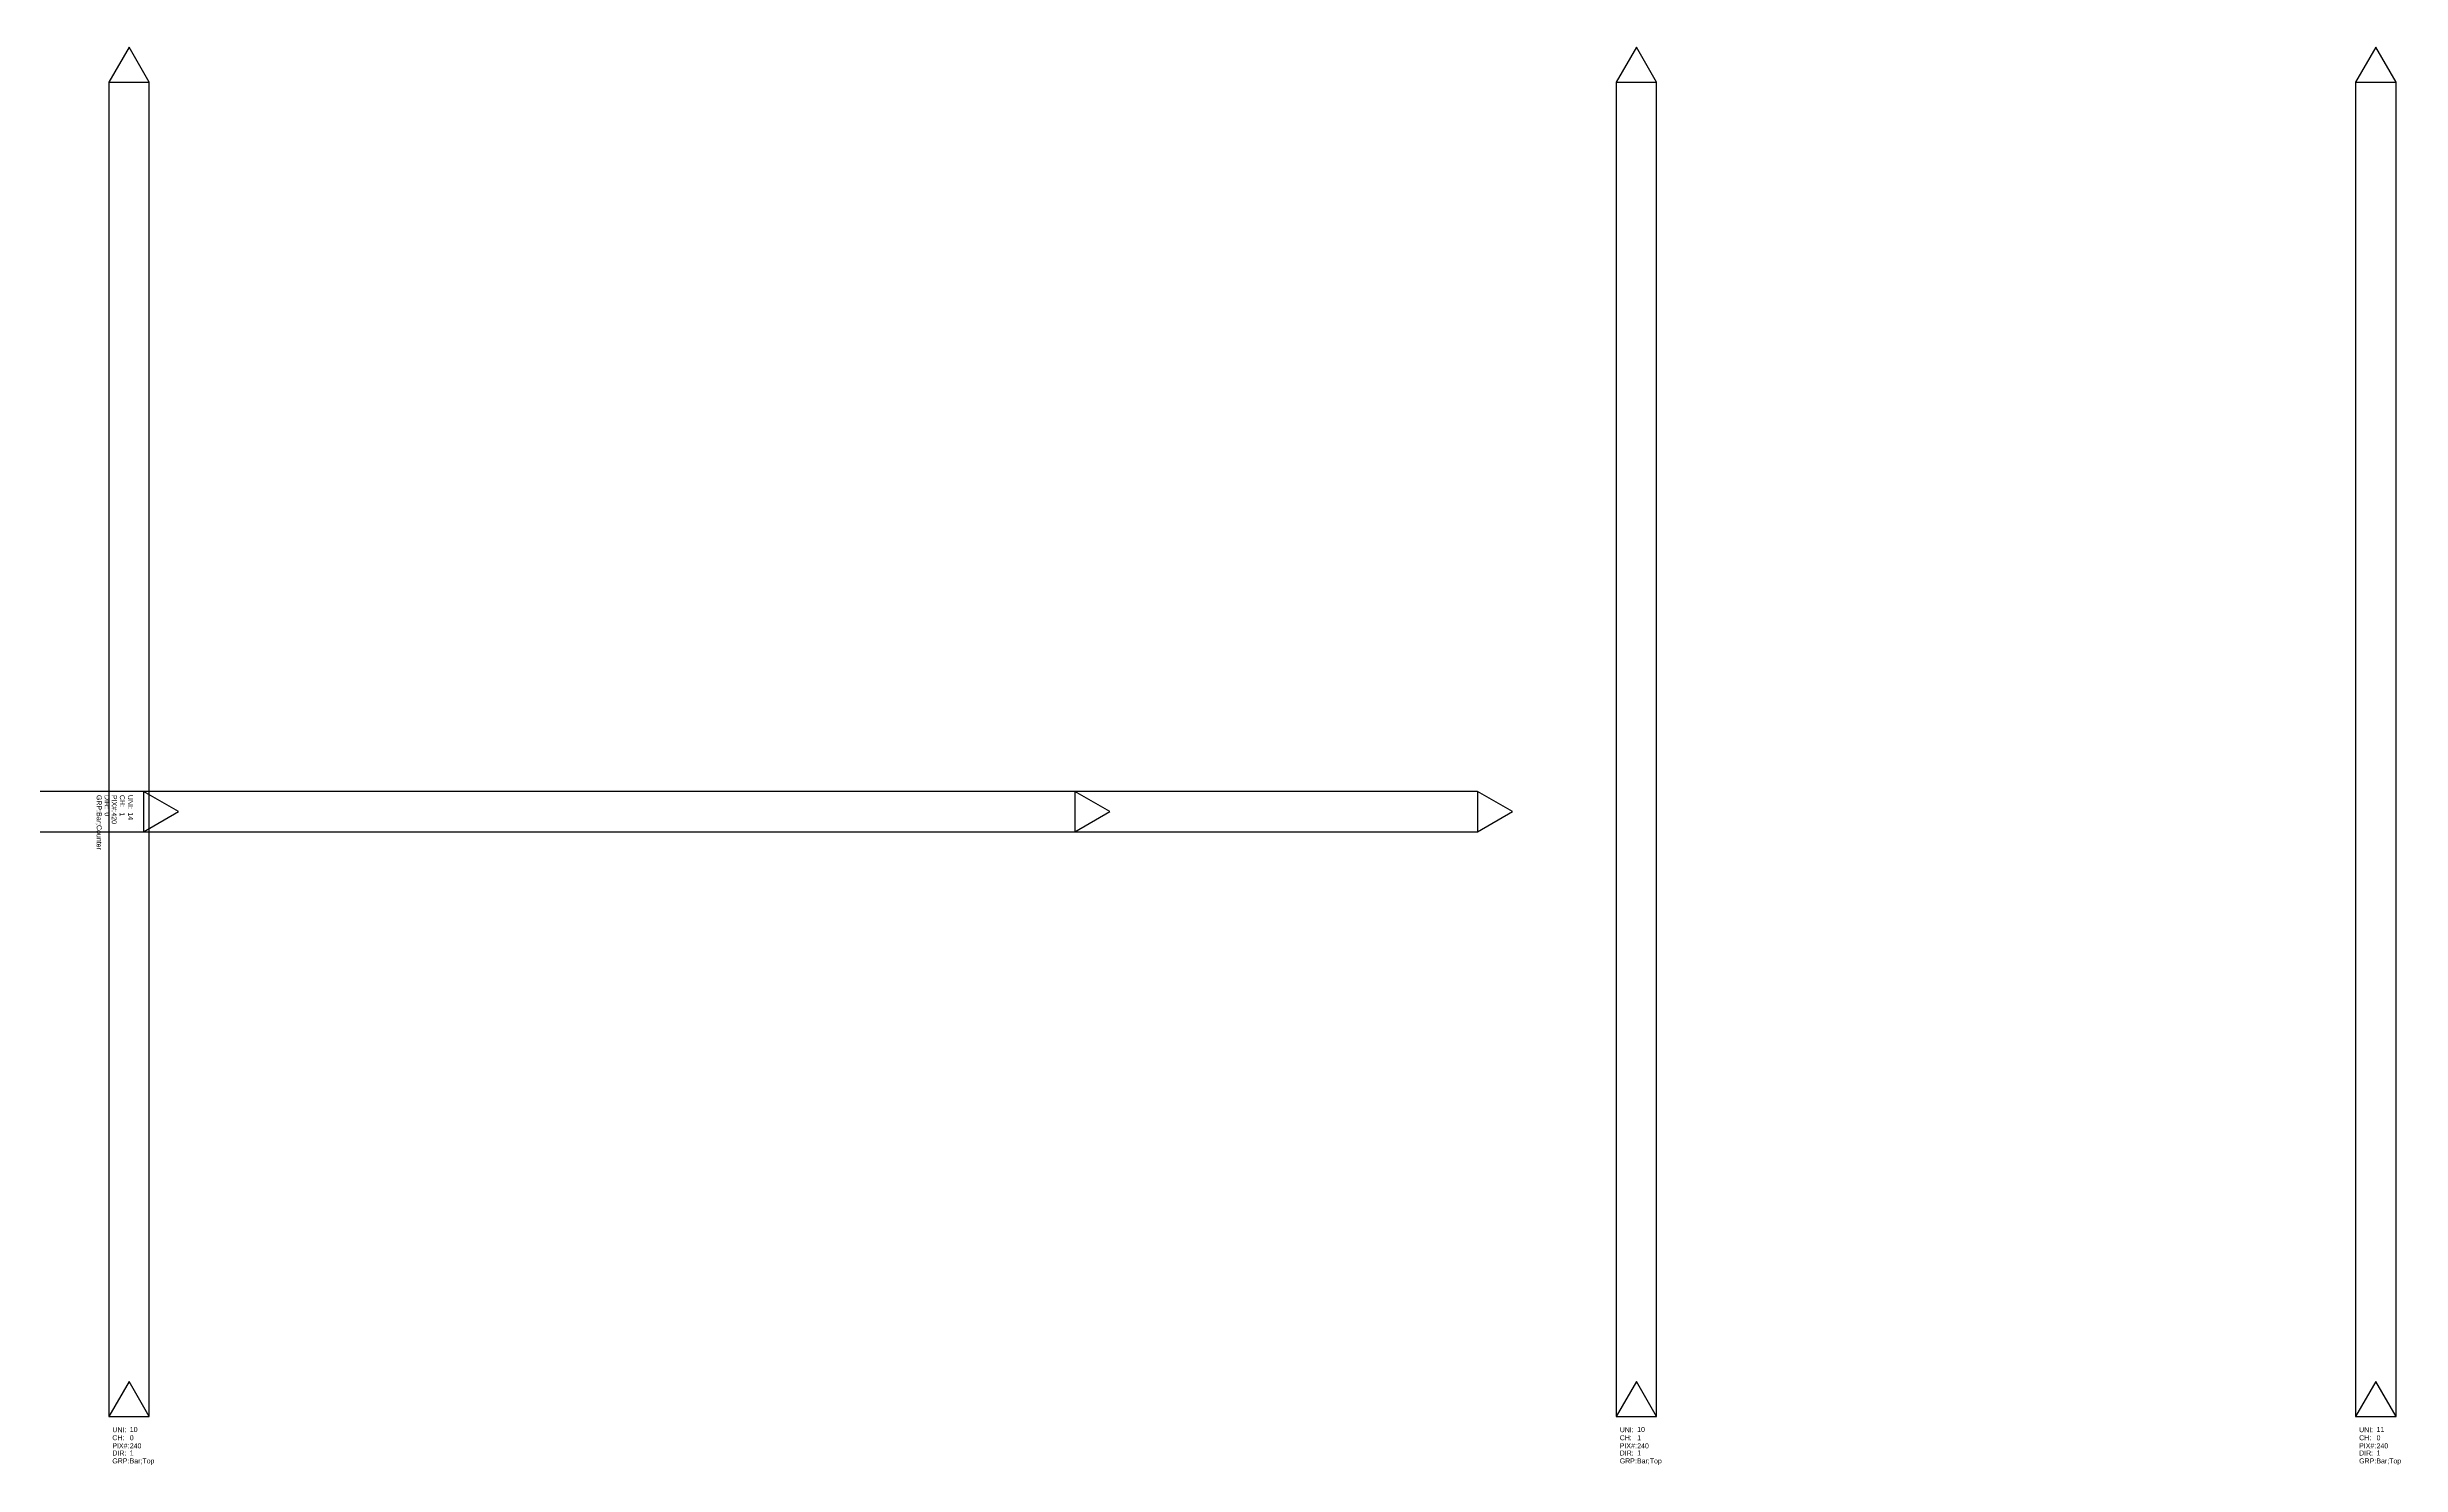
# Model space of a CAD drawing. Header units: millimetres. Extents: x -61 to 30318, y -152 to 16742.
# Drawn here: x 21456 to 28515, y 7312 to 11563 of the extents above; entities that cross this region are included whole.
import ezdxf

# ---------------------------------------------------------------- set-up
doc = ezdxf.new("R2010")
doc.units = ezdxf.units.MM
doc.layers.get('0').update_dxf_attribs({"color": 140})
doc.styles.get("Standard").update_dxf_attribs({"font": 'arial.ttf'})

# ---------------------------------------------------------------- blocks, each defined once
blk = doc.blocks.new('LEDHorizontal')
at = {"color": 0, "linetype": 'ByBlock', "lineweight": -2}
for p, q in [((-60.6, 3965), (-60.6, -35)), ((60.6, -35), (60.6, 3965))]:
    blk.add_line(p, q, dxfattribs=at)
for points in [[(0, 4070), (-60.6, 3965), (60.6, 3965)], [(0, 70), (-60.6, -35), (60.6, -35)]]:
    blk.add_lwpolyline(points, close=True, dxfattribs=at)
for s, p in [('UNI:', (-50, -82.1)), ('CH:', (-50, -106.2)), ('PIX#:', (-50, -130.3)), ('DIR:', (-50, -152)), ('GRP:', (-50, -175.7))]:
    blk.add_text(s, height=15, dxfattribs=at).set_placement(p)
for tag, p in [('UNIVERSE', (2.3, -81.5)), ('CHANNEL', (2.3, -106.4)), ('PIXELCOUNT', (2.3, -130.6))]:
    blk.add_attdef(tag, p, '', height=15, dxfattribs=at)
at = {"color": 0}
for tag, p in [('DIRECTION', (2.3, -151.9)), ('GROUPS', (1.7, -175.7, -2100))]:
    blk.add_attdef(tag, p, '', height=15, dxfattribs=at)

msp = doc.modelspace()

# ---------------------------------------------------------------- block references
for p, values in [((21701.6, 7492.5, 2100), {'UNIVERSE': '10', 'CHANNEL': '0', 'PIXELCOUNT': '240', 'DIRECTION': '1', 'GROUPS': 'Bar;Top'}), ((26221.9, 7492.5, 2100), {'UNIVERSE': '10', 'CHANNEL': '1', 'PIXELCOUNT': '240', 'DIRECTION': '1', 'GROUPS': 'Bar;Top'}), ((28439.2, 7492.5, 2100), {'UNIVERSE': '11', 'CHANNEL': '0', 'PIXELCOUNT': '240', 'DIRECTION': '1', 'GROUPS': 'Bar;Top'})]:
    msp.add_blockref('LEDHorizontal', p).add_auto_attribs(values)
at = {"rotation": 270}
for p, values in [((20573, 9270.7, 500), {'UNIVERSE': '14', 'CHANNEL': '0', 'PIXELCOUNT': '29', 'DIRECTION': '1', 'GROUPS': 'Bar;Counter'}), ((21780.4, 9270.7, 500), {'UNIVERSE': '14', 'CHANNEL': '1', 'PIXELCOUNT': '420', 'DIRECTION': '0', 'GROUPS': 'Bar;Counter'})]:
    msp.add_blockref('LEDHorizontal', p, dxfattribs=at).add_auto_attribs(values)

doc.saveas('drawing.dxf')
